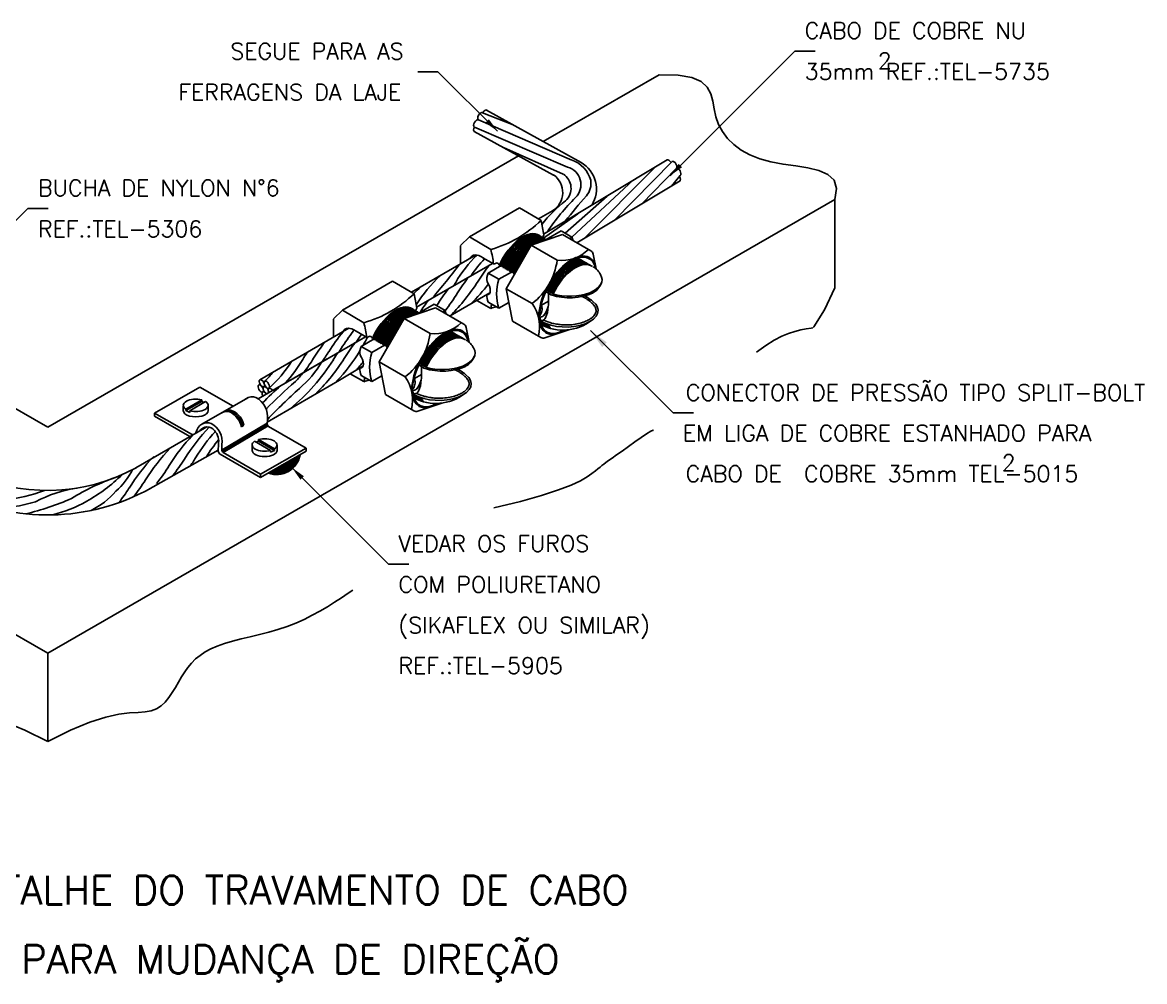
# Model space of a CAD drawing. Header units: millimetres. Extents: x -5862.7 to -5840.7, y -4626.3 to -4614.5.
# Drawn here: x -5854.52 to -5840.7, y -4626.27 to -4614.46 of the extents above; entities that cross this region are included whole.
import ezdxf
from ezdxf.enums import TextEntityAlignment as Align

# ---------------------------------------------------------------- set-up
doc = ezdxf.new("R2010")
doc.units = ezdxf.units.MM
doc.header["$LTSCALE"] = 10
doc.layers.add('Termotécnica', color=7, linetype='Continuous')
doc.styles.add('r140', font='romans.shx')
doc.styles.add('r80', font='romans.shx')

msp = doc.modelspace()

# ---------------------------------------------------------------- linework, layer by layer
at = {"layer": 'Termotécnica', "color": 2}
for p, q in [((-5846.542, -4616.348), (-5845.006, -4614.812)), ((-5845.006, -4614.812), (-5844.756, -4614.812)), ((-5849.399, -4615.066), (-5849.649, -4615.066)), ((-5848.665, -4615.8), (-5849.399, -4615.066)), ((-5848.102, -4615.926), (-5846.676, -4615.104)), ((-5847.638, -4616.185), (-5848.8, -4615.539)), ((-5847.975, -4616.339), (-5848.952, -4615.803)), ((-5854.204, -4619.444), (-5848.406, -4616.101)), ((-5848.098, -4617.065), (-5846.578, -4616.153)), ((-5847.688, -4617.172), (-5846.419, -4616.411)), ((-5855.983, -4618.285), (-5854.448, -4616.75)), ((-5854.448, -4616.75), (-5854.198, -4616.75)), ((-5854.204, -4622.228), (-5844.512, -4616.641)), ((-5849.013, -4617.101), (-5848.395, -4616.744)), ((-5848.395, -4616.744), (-5848.13, -4616.897)), ((-5844.512, -4616.641), (-5844.512, -4617.728)), ((-5848.162, -4616.879), (-5847.989, -4616.779)), ((-5849.121, -4617.207), (-5849.012, -4617.099)), ((-5849.013, -4617.101), (-5848.748, -4617.254)), ((-5848.097, -4617.078), (-5848.113, -4617.108)), ((-5847.689, -4617.171), (-5847.677, -4617.165)), ((-5849.121, -4617.209), (-5849.121, -4617.433)), ((-5849.725, -4617.782), (-5848.93, -4617.323)), ((-5849.662, -4617.966), (-5848.728, -4617.426)), ((-5848.845, -4617.359), (-5848.715, -4617.434)), ((-5848.652, -4617.432), (-5848.671, -4617.421)), ((-5848.644, -4617.45), (-5848.652, -4617.432)), ((-5848.626, -4617.446), (-5848.644, -4617.45)), ((-5848.618, -4617.465), (-5848.626, -4617.447)), ((-5848.601, -4617.462), (-5848.618, -4617.465)), ((-5848.593, -4617.48), (-5848.601, -4617.462)), ((-5848.575, -4617.477), (-5848.593, -4617.48)), ((-5848.567, -4617.495), (-5848.575, -4617.477)), ((-5848.55, -4617.492), (-5848.567, -4617.495)), ((-5848.542, -4617.51), (-5848.55, -4617.492)), ((-5848.524, -4617.507), (-5848.542, -4617.51)), ((-5848.516, -4617.525), (-5848.524, -4617.507)), ((-5848.498, -4617.521), (-5848.516, -4617.525)), ((-5848.49, -4617.54), (-5848.498, -4617.521)), ((-5848.473, -4617.536), (-5848.49, -4617.54)), ((-5848.465, -4617.554), (-5848.473, -4617.536)), ((-5848.452, -4617.552), (-5848.465, -4617.554)), ((-5850.576, -4618.004), (-5849.958, -4617.647)), ((-5849.958, -4617.647), (-5849.693, -4617.8)), ((-5849.249, -4618.073), (-5848.76, -4617.79)), ((-5848, -4617.816), (-5848.08, -4617.77)), ((-5848.061, -4617.765), (-5848.067, -4617.752)), ((-5848.043, -4617.762), (-5848.061, -4617.765)), ((-5848.035, -4617.779), (-5848.043, -4617.762)), ((-5848.018, -4617.776), (-5848.035, -4617.779)), ((-5848.009, -4617.793), (-5848.018, -4617.776)), ((-5847.992, -4617.791), (-5848.009, -4617.793)), ((-5847.985, -4617.802), (-5847.992, -4617.791)), ((-5850.684, -4618.109), (-5850.575, -4618.002)), ((-5850.576, -4618.004), (-5850.311, -4618.157)), ((-5849.66, -4617.98), (-5849.677, -4618.011)), ((-5848.919, -4617.882), (-5848.748, -4617.981)), ((-5850.685, -4618.112), (-5850.685, -4618.336)), ((-5848.127, -4618.141), (-5848.141, -4618.133)), ((-5848.088, -4618.131), (-5848.099, -4618.124)), ((-5851.593, -4618.86), (-5850.495, -4618.226)), ((-5850.408, -4618.261), (-5850.278, -4618.337)), ((-5847.521, -4618.255), (-5846.502, -4619.267)), ((-5851.217, -4618.863), (-5850.292, -4618.329)), ((-5850.215, -4618.334), (-5850.234, -4618.323)), ((-5850.207, -4618.352), (-5850.215, -4618.334)), ((-5850.189, -4618.349), (-5850.207, -4618.352)), ((-5850.181, -4618.367), (-5850.19, -4618.349)), ((-5850.164, -4618.364), (-5850.181, -4618.367)), ((-5850.156, -4618.382), (-5850.164, -4618.364)), ((-5850.139, -4618.379), (-5850.156, -4618.383)), ((-5850.13, -4618.398), (-5850.139, -4618.379)), ((-5850.113, -4618.395), (-5850.131, -4618.398)), ((-5850.105, -4618.413), (-5850.113, -4618.395)), ((-5850.088, -4618.41), (-5850.105, -4618.413)), ((-5850.079, -4618.427), (-5850.087, -4618.409)), ((-5850.062, -4618.424), (-5850.079, -4618.427)), ((-5850.054, -4618.442), (-5850.062, -4618.424)), ((-5854.204, -4619.444), (-5855.924, -4618.453)), ((-5850.036, -4618.439), (-5850.054, -4618.442)), ((-5850.028, -4618.457), (-5850.036, -4618.439)), ((-5850.016, -4618.455), (-5850.028, -4618.457)), ((-5851.615, -4619.093), (-5850.762, -4618.601)), ((-5850.61, -4618.865), (-5850.323, -4618.693)), ((-5849.564, -4618.719), (-5849.643, -4618.673)), ((-5849.624, -4618.668), (-5849.63, -4618.654)), ((-5849.607, -4618.664), (-5849.624, -4618.668)), ((-5849.598, -4618.682), (-5849.607, -4618.664)), ((-5849.581, -4618.679), (-5849.598, -4618.682)), ((-5849.572, -4618.696), (-5849.581, -4618.679)), ((-5849.555, -4618.694), (-5849.572, -4618.696)), ((-5849.548, -4618.705), (-5849.555, -4618.694)), ((-5850.479, -4618.786), (-5850.311, -4618.883)), ((-5851.501, -4619.38), (-5850.61, -4618.865)), ((-5854.204, -4622.228), (-5859.692, -4619.064)), ((-5852.504, -4619.221), (-5852.308, -4619.107)), ((-5852.308, -4619.107), (-5852.308, -4619.126)), ((-5849.69, -4619.044), (-5849.705, -4619.035)), ((-5849.651, -4619.034), (-5849.663, -4619.027)), ((-5852.535, -4619.175), (-5852.535, -4619.24)), ((-5852.504, -4619.239), (-5852.308, -4619.126)), ((-5852.504, -4619.221), (-5852.504, -4619.239)), ((-5852.504, -4619.239), (-5852.456, -4619.261)), ((-5852.456, -4619.242), (-5852.26, -4619.129)), ((-5852.456, -4619.242), (-5852.456, -4619.261)), ((-5852.308, -4619.126), (-5852.279, -4619.139)), ((-5852.229, -4619.175), (-5852.229, -4619.24)), ((-5846.502, -4619.267), (-5846.252, -4619.267)), ((-5852.247, -4619.441), (-5853.118, -4619.944)), ((-5851.789, -4619.419), (-5851.82, -4619.438)), ((-5851.688, -4619.663), (-5851.688, -4619.729)), ((-5851.46, -4619.731), (-5851.657, -4619.617)), ((-5851.609, -4619.615), (-5851.638, -4619.628)), ((-5851.411, -4619.71), (-5851.609, -4619.596)), ((-5851.609, -4619.596), (-5851.609, -4619.615)), ((-5851.411, -4619.729), (-5851.609, -4619.615)), ((-5851.38, -4619.663), (-5851.38, -4619.729)), ((-5852.105, -4619.728), (-5852.971, -4620.214)), ((-5851.411, -4619.729), (-5851.46, -4619.75)), ((-5851.46, -4619.731), (-5851.46, -4619.75)), ((-5851.411, -4619.71), (-5851.411, -4619.729)), ((-5851.199, -4619.94), (-5850.009, -4621.129)), ((-5850.009, -4621.129), (-5849.759, -4621.129)), ((-5854.204, -4622.228), (-5854.204, -4623.315))]:
    msp.add_line(p, q, dxfattribs=at)
at = {"layer": 'Termotécnica', "color": 1}
for p, q in [((-5847.749, -4616.154), (-5848.901, -4615.659)), ((-5848.475, -4615.719), (-5848.849, -4615.573)), ((-5847.803, -4616.24), (-5848.951, -4615.748)), ((-5847.856, -4616.328), (-5848.593, -4615.998)), ((-5846.516, -4616.171), (-5847.23, -4616.897)), ((-5846.725, -4616.241), (-5847.595, -4617.117)), ((-5846.466, -4616.257), (-5846.89, -4616.694)), ((-5846.416, -4616.343), (-5846.525, -4616.475)), ((-5846.992, -4616.397), (-5847.749, -4617.103)), ((-5847.316, -4616.6), (-5847.834, -4617.053)), ((-5847.676, -4616.816), (-5848.098, -4617.118)), ((-5848.068, -4617.134), (-5847.881, -4617.026)), ((-5847.749, -4617.103), (-5847.881, -4617.026)), ((-5847.865, -4617.07), (-5848.251, -4617.203)), ((-5847.517, -4617.271), (-5847.865, -4617.07)), ((-5847.749, -4617.103), (-5847.778, -4617.12)), ((-5848.251, -4617.203), (-5848.559, -4617.738)), ((-5847.931, -4617.388), (-5848.251, -4617.203)), ((-5847.451, -4617.494), (-5847.487, -4617.313)), ((-5848.623, -4617.454), (-5848.781, -4617.546)), ((-5848.649, -4617.622), (-5848.781, -4617.546)), ((-5848.493, -4617.533), (-5848.649, -4617.622)), ((-5848.482, -4618.139), (-5848.559, -4617.738)), ((-5848.24, -4617.922), (-5848.559, -4617.738)), ((-5848.037, -4617.795), (-5848.038, -4617.891)), ((-5849.429, -4617.972), (-5849.814, -4618.106)), ((-5849.631, -4618.037), (-5849.444, -4617.929)), ((-5849.312, -4618.005), (-5849.444, -4617.929)), ((-5849.08, -4618.173), (-5849.429, -4617.972)), ((-5849.312, -4618.005), (-5849.342, -4618.022)), ((-5848.649, -4617.98), (-5848.781, -4617.903)), ((-5848.526, -4617.909), (-5848.649, -4617.98)), ((-5848.126, -4617.942), (-5848.038, -4617.891)), ((-5849.814, -4618.106), (-5850.123, -4618.64)), ((-5849.495, -4618.291), (-5849.814, -4618.106)), ((-5848.134, -4618.34), (-5848.482, -4618.139)), ((-5848.14, -4618.089), (-5848.152, -4618.08)), ((-5849.015, -4618.396), (-5849.05, -4618.215)), ((-5847.787, -4618.243), (-5848.083, -4618.345)), ((-5850.186, -4618.357), (-5850.345, -4618.449)), ((-5850.212, -4618.525), (-5850.345, -4618.449)), ((-5850.057, -4618.435), (-5850.212, -4618.525)), ((-5849.803, -4618.825), (-5850.123, -4618.64)), ((-5850.046, -4619.041), (-5850.123, -4618.64)), ((-5849.601, -4618.697), (-5849.601, -4618.794)), ((-5850.212, -4618.882), (-5850.345, -4618.806)), ((-5850.09, -4618.812), (-5850.212, -4618.882)), ((-5849.689, -4618.845), (-5849.601, -4618.794)), ((-5849.697, -4619.242), (-5850.046, -4619.041)), ((-5849.703, -4618.992), (-5849.716, -4618.982)), ((-5849.351, -4619.146), (-5849.646, -4619.247)), ((-5851.502, -4619.395), (-5852.058, -4619.721)), ((-5851.5, -4619.411), (-5852.055, -4619.741)), ((-5851.491, -4619.428), (-5852.044, -4619.757)), ((-5851.82, -4619.438), (-5851.808, -4619.418)), ((-5851.808, -4619.418), (-5851.789, -4619.419))]:
    msp.add_line(p, q, dxfattribs=at)
at = {"layer": 'Termotécnica', "color": 3}
for p, q in [((-5852.333, -4618.949), (-5852.889, -4619.269)), ((-5852.333, -4618.949), (-5851.922, -4619.186)), ((-5851.741, -4619.081), (-5852.306, -4619.407)), ((-5852.889, -4619.269), (-5852.889, -4619.309)), ((-5852.453, -4619.56), (-5852.889, -4619.309)), ((-5852.434, -4619.531), (-5852.888, -4619.269)), ((-5851.499, -4619.351), (-5851.502, -4619.405)), ((-5851.024, -4619.701), (-5851.485, -4619.435)), ((-5852.103, -4619.659), (-5852.105, -4619.728)), ((-5852.062, -4619.658), (-5852.061, -4619.716)), ((-5851.583, -4620.063), (-5852.081, -4619.775)), ((-5851.583, -4620.023), (-5852.044, -4619.757)), ((-5851.024, -4619.701), (-5851.583, -4620.023)), ((-5851.024, -4619.74), (-5851.583, -4620.063)), ((-5851.024, -4619.701), (-5851.024, -4619.74)), ((-5851.583, -4620.023), (-5851.583, -4620.062))]:
    msp.add_line(p, q, dxfattribs=at)
at = {"layer": 'Termotécnica', "color": 2}
for points in [[(-5846.676, -4615.104), (-5846.443, -4615.107), (-5846.274, -4615.136), (-5846.158, -4615.187), (-5846.084, -4615.256), (-5846.04, -4615.338), (-5846.015, -4615.429), (-5845.998, -4615.525), (-5845.978, -4615.622), (-5845.945, -4615.715), (-5845.897, -4615.804), (-5845.834, -4615.887), (-5845.757, -4615.963), (-5845.665, -4616.031), (-5845.558, -4616.09), (-5845.436, -4616.139), (-5845.299, -4616.177), (-5845.149, -4616.205), (-5844.994, -4616.227), (-5844.843, -4616.251), (-5844.708, -4616.283), (-5844.597, -4616.331), (-5844.521, -4616.402), (-5844.49, -4616.503), (-5844.512, -4616.641)], [(-5844.778, -4618.217), (-5844.771, -4618.209), (-5844.638, -4617.999), (-5844.512, -4617.728)], [(-5844.782, -4618.22), (-5844.805, -4618.224), (-5844.866, -4618.234), (-5844.932, -4618.246), (-5845.004, -4618.264), (-5845.082, -4618.289), (-5845.167, -4618.324), (-5845.261, -4618.372), (-5845.364, -4618.436), (-5845.476, -4618.518)], [(-5848.712, -4620.435), (-5848.385, -4620.357), (-5848.123, -4620.284), (-5847.917, -4620.217), (-5847.76, -4620.156), (-5847.644, -4620.103), (-5847.561, -4620.055), (-5847.503, -4620.015), (-5847.461, -4619.982), (-5847.429, -4619.956), (-5847.404, -4619.935), (-5847.381, -4619.917), (-5847.357, -4619.899), (-5847.331, -4619.879), (-5847.298, -4619.855), (-5847.256, -4619.825), (-5847.201, -4619.786), (-5847.132, -4619.737), (-5847.054, -4619.682), (-5846.974, -4619.625), (-5846.897, -4619.572), (-5846.83, -4619.526), (-5846.779, -4619.494), (-5846.751, -4619.48), (-5846.752, -4619.488)], [(-5854.204, -4623.315), (-5853.922, -4623.174), (-5853.686, -4623.076), (-5853.489, -4623.014), (-5853.328, -4622.978), (-5853.197, -4622.961), (-5853.09, -4622.955), (-5853.003, -4622.95), (-5852.929, -4622.938), (-5852.865, -4622.913), (-5852.808, -4622.876), (-5852.758, -4622.828), (-5852.712, -4622.773), (-5852.671, -4622.712), (-5852.632, -4622.647), (-5852.594, -4622.582), (-5852.557, -4622.518), (-5852.518, -4622.457), (-5852.478, -4622.401), (-5852.433, -4622.348), (-5852.384, -4622.298), (-5852.329, -4622.253), (-5852.267, -4622.211), (-5852.197, -4622.173), (-5852.117, -4622.138), (-5852.027, -4622.107), (-5851.928, -4622.078), (-5851.822, -4622.051), (-5851.712, -4622.024), (-5851.598, -4621.996), (-5851.483, -4621.966), (-5851.369, -4621.934), (-5851.257, -4621.897), (-5851.15, -4621.855), (-5851.047, -4621.81), (-5850.948, -4621.76), (-5850.852, -4621.708), (-5850.761, -4621.654), (-5850.673, -4621.599), (-5850.587, -4621.544), (-5850.505, -4621.489), (-5850.447, -4621.451)], [(-5854.204, -4623.315), (-5854.487, -4623.174), (-5854.723, -4623.076)]]:
    msp.add_lwpolyline(points, dxfattribs=at)
at = {"layer": 'Termotécnica', "color": 1}
for centre, radius, start, end in [((-5847.877, -4616.504), 0.373, 15.8609, 69.8902), ((-5847.822, -4616.51), 0.374, 327.7107, 60.4364), ((-5848.127, -4616.554), 0.264, 301.4404, 54.8923), ((-5847.971, -4616.503), 0.21, 313.1512, 56.6387), ((-5847.863, -4616.456), 0.224, 314.7496, 74.6393), ((-5847.745, -4616.444), 0.23, 318.6709, 10.4481), ((-5845.668, -4618.645), 2.876, 135.1026, 145.9912), ((-5841.225, -4622.194), 8.463, 138.5878, 141.3243), ((-5846.89, -4617.885), 1.546, 127.3297, 142.6141), ((-5848.294, -4617.281), 0.574, 13.8536, 18.1051), ((-5847.88, -4616.913), 0.478, 263.8935, 314.4196), ((-5847.548, -4617.324), 0.0617, 10.8846, 60), ((-5859.611, -4609.303), 13.266, 319.866, 322.1631), ((-5847.836, -4618.441), 1.555, 134.1176, 149.8631), ((-5847.698, -4618.441), 1.555, 136.485, 146.3083), ((-5846.498, -4619.19), 2.861, 142.5428, 147.3042), ((-5848.746, -4617.273), 0.823, 307.9752, 352.0031), ((-5848.09, -4618.935), 1.867, 133.3901, 147.6201), ((-5846.75, -4619.335), 2.861, 142.5428, 147.3042), ((-5848.62, -4617.619), 0.177, 155.5864, 191.3137), ((-5848.551, -4618.853), 1.555, 132.9609, 137.3342), ((-5850.867, -4616.429), 2.307, 314.6647, 328.2103), ((-5850.494, -4616.906), 1.515, 328.2738, 330.1267), ((-5850.615, -4616.284), 2.307, 314.6647, 322.7987), ((-5848.103, -4617.801), 0.575, 161.8949, 198.1051), ((-5846.998, -4619.478), 2.861, 142.5428, 147.6254), ((-5851.119, -4616.575), 2.307, 321.5518, 328.2103), ((-5848.61, -4617.828), 0.187, 175.3313, 203.5925), ((-5847.245, -4619.621), 2.861, 142.5428, 146.2805), ((-5849.858, -4618.184), 0.574, 13.8536, 18.1051), ((-5848.624, -4618.204), 0.477, 345.499, 36.1918), ((-5848.249, -4617.99), 0.132, 317.1076, 21.3624), ((-5848.292, -4617.903), 0.255, 321.3212, 2.7333), ((-5848.324, -4617.97), 0.279, 332.7069, 1.9672), ((-5848.143, -4618.029), 0.0601, 273.0434, 328.3427), ((-5848.123, -4618.08), 0.0503, 270.1402, 338.8672), ((-5848.772, -4619.744), 2.324, 140.6074, 148.0944), ((-5846.283, -4621.324), 5.166, 143.6484, 146.5213), ((-5849.248, -4619.255), 1.555, 139.5621, 140.3065), ((-5849.444, -4617.815), 0.478, 263.8935, 314.4196), ((-5849.111, -4618.227), 0.0617, 10.8846, 60), ((-5848.523, -4620.139), 2.861, 142.5428, 147.3042), ((-5848.147, -4620.142), 2.861, 142.5428, 147.3042), ((-5846.141, -4621.309), 5.166, 144.3806, 145.6599), ((-5852.326, -4617.304), 2.302, 330.6066, 333.4539), ((-5850.31, -4618.176), 0.823, 307.9752, 352.0031), ((-5848.103, -4618.286), 0.0617, 240, 289.1154), ((-5849.542, -4619.511), 1.769, 146.0117, 149.3417), ((-5852.701, -4617.301), 2.302, 324.4914, 328.1717), ((-5849.166, -4619.515), 1.769, 146.0117, 149.3417), ((-5852.326, -4617.304), 2.302, 316.8478, 328.6585), ((-5851.905, -4617.72), 1.515, 328.2738, 330.1267), ((-5850.184, -4618.522), 0.177, 155.5864, 191.3137), ((-5849.666, -4618.704), 0.575, 161.8949, 198.1051), ((-5852.437, -4617.881), 1.445, 311.4044, 328.5956), ((-5852.618, -4617.679), 1.812, 317.7245, 329.117), ((-5852.842, -4617.256), 2.546, 309.7072, 327.8006), ((-5852.061, -4617.885), 1.445, 311.4044, 328.5956), ((-5852.891, -4617.378), 2.307, 323.0054, 328.2103), ((-5852.515, -4617.381), 2.307, 314.6647, 328.2103), ((-5851.529, -4617.724), 1.515, 317.7828, 323.0098), ((-5853.393, -4617.129), 2.556, 316.7715, 320.1887), ((-5853.017, -4617.132), 2.556, 316.7715, 320.1887), ((-5850.174, -4618.731), 0.187, 175.3313, 203.5925), ((-5850.188, -4619.106), 0.477, 345.499, 36.1918), ((-5849.856, -4618.806), 0.255, 321.3212, 2.7333), ((-5847.89, -4622.775), 5.162, 131.8776, 135.311), ((-5847.799, -4622.805), 5.162, 130.5456, 136.0468), ((-5847.411, -4623.159), 5.587, 131.4023, 137.0363), ((-5849.812, -4618.893), 0.132, 317.1076, 21.3624), ((-5849.707, -4618.932), 0.0601, 273.0434, 328.3427), ((-5849.887, -4618.873), 0.279, 332.7069, 1.9672), ((-5849.686, -4618.982), 0.0503, 270.1402, 338.8672), ((-5851.971, -4619.354), 0.104, 65.9941, 98.9204), ((-5849.666, -4619.189), 0.0617, 240, 289.1154), ((-5852.059, -4619.485), 0.26, 14.8294, 60.9363), ((-5850.515, -4621.078), 2.358, 136.1212, 148.2103), ((-5850.794, -4620.77), 1.852, 136.6244, 149.117), ((-5850.709, -4621.157), 2.353, 136.6378, 148.1717), ((-5850.98, -4620.563), 1.477, 139.3269, 149.3058), ((-5851.199, -4621.438), 2.358, 136.1212, 148.2103), ((-5850.996, -4621.336), 2.358, 136.1212, 148.2103), ((-5851.386, -4619.733), 0.294, 249.6486, 350.3514), ((-5851.386, -4619.733), 0.293, 249.7436, 350.2564), ((-5851.386, -4619.733), 0.293, 249.8391, 350.1609), ((-5851.386, -4619.733), 0.292, 249.9352, 350.0648), ((-5851.386, -4619.733), 0.291, 250.0317, 349.9682), ((-5851.386, -4619.733), 0.291, 250.1288, 349.8712), ((-5851.386, -4619.733), 0.29, 250.2265, 349.7735), ((-5851.386, -4619.733), 0.289, 250.4233, 349.5767), ((-5851.386, -4619.733), 0.29, 250.3246, 349.6754), ((-5851.386, -4619.733), 0.289, 250.5226, 349.4774), ((-5851.386, -4619.733), 0.287, 250.7227, 349.2773), ((-5851.386, -4619.733), 0.288, 250.6224, 349.3776), ((-5851.386, -4619.733), 0.287, 250.8236, 349.1764), ((-5851.386, -4619.733), 0.286, 251.0272, 348.9728), ((-5851.386, -4619.733), 0.286, 250.9251, 349.0749), ((-5851.386, -4619.733), 0.285, 251.1298, 348.8702), ((-5851.386, -4619.733), 0.284, 251.233, 348.7669), ((-5851.386, -4619.733), 0.284, 251.3369, 348.6631), ((-5851.386, -4619.733), 0.283, 251.4413, 348.5587), ((-5851.386, -4619.733), 0.283, 251.5463, 348.4537), ((-5851.386, -4619.733), 0.282, 251.6519, 348.3481), ((-5851.386, -4619.733), 0.281, 251.7582, 348.2418), ((-5851.386, -4619.733), 0.281, 251.865, 348.135), ((-5851.386, -4619.733), 0.28, 251.9725, 348.0275), ((-5851.386, -4619.733), 0.28, 252.0806, 347.9194), ((-5851.386, -4619.733), 0.279, 252.2988, 347.7012), ((-5851.386, -4619.733), 0.279, 252.1894, 347.8106), ((-5851.386, -4619.733), 0.278, 252.4089, 347.5911), ((-5851.386, -4619.733), 0.277, 252.5196, 347.4804), ((-5851.386, -4619.733), 0.277, 252.631, 347.369), ((-5851.386, -4619.733), 0.276, 252.743, 347.257), ((-5851.386, -4619.733), 0.276, 252.8558, 347.1442), ((-5851.386, -4619.733), 0.275, 252.9692, 347.0308), ((-5851.386, -4619.733), 0.274, 253.0833, 346.9167), ((-5851.386, -4619.733), 0.274, 253.1981, 346.8018), ((-5851.386, -4619.733), 0.273, 253.4299, 346.57), ((-5851.386, -4619.733), 0.273, 253.3137, 346.6863), ((-5851.386, -4619.733), 0.272, 253.5469, 346.4531), ((-5851.386, -4619.733), 0.271, 253.6646, 346.3353), ((-5851.386, -4619.733), 0.271, 253.7831, 346.2169), ((-5851.386, -4619.733), 0.27, 253.9023, 346.0977), ((-5851.386, -4619.733), 0.27, 254.0223, 345.9777), ((-5851.386, -4619.733), 0.269, 254.143, 345.857), ((-5851.386, -4619.733), 0.269, 254.2645, 345.7355), ((-5851.386, -4619.733), 0.268, 254.3868, 345.6132), ((-5851.386, -4619.733), 0.267, 254.6338, 345.3662), ((-5851.386, -4619.733), 0.267, 254.5099, 345.4901), ((-5851.386, -4619.733), 0.266, 254.7585, 345.2415), ((-5851.386, -4619.733), 0.266, 254.8841, 345.1159), ((-5851.386, -4619.733), 0.265, 255.0104, 344.9896), ((-5851.386, -4619.733), 0.264, 255.1376, 344.8624), ((-5851.386, -4619.733), 0.264, 255.2657, 344.7343), ((-5851.386, -4619.733), 0.263, 255.3946, 344.6054), ((-5851.386, -4619.733), 0.262, 255.6551, 344.3449), ((-5851.386, -4619.733), 0.263, 255.5244, 344.4756), ((-5851.386, -4619.733), 0.262, 255.7866, 344.2134), ((-5851.386, -4619.733), 0.261, 255.9191, 344.0809), ((-5851.386, -4619.733), 0.26, 256.0525, 343.9475), ((-5851.386, -4619.733), 0.26, 256.1868, 343.8132), ((-5851.386, -4619.733), 0.259, 256.322, 343.678), ((-5851.386, -4619.733), 0.258, 256.5954, 343.4046), ((-5851.386, -4619.733), 0.259, 256.4582, 343.5417), ((-5851.386, -4619.733), 0.257, 256.7335, 343.2664), ((-5854.725, -4618.66), 2.376, 321.5089, 328.0944), ((-5854.981, -4618.256), 2.924, 322.3559, 327.3042), ((-5853.939, -4618.897), 1.808, 325.0626, 329.3417), ((-5851.386, -4619.733), 0.257, 256.8727, 343.1273), ((-5851.386, -4619.733), 0.256, 257.1539, 342.846), ((-5851.386, -4619.733), 0.256, 257.1539, 342.846), ((-5851.386, -4619.733), 0.256, 257.0128, 342.9872), ((-5851.386, -4619.733), 0.255, 257.2961, 342.7039), ((-5851.386, -4619.733), 0.254, 257.4393, 342.5607), ((-5851.386, -4619.733), 0.254, 257.5836, 342.4164), ((-5851.386, -4619.733), 0.253, 257.7289, 342.2711), ((-5851.386, -4619.733), 0.253, 257.8753, 342.1246), ((-5851.386, -4619.733), 0.252, 258.0229, 341.9771), ((-5851.386, -4619.733), 0.252, 258.1715, 341.8285), ((-5851.386, -4619.733), 0.251, 258.3212, 341.6787), ((-5851.386, -4619.733), 0.25, 258.4722, 341.5278), ((-5851.386, -4619.733), 0.25, 258.6242, 341.3758), ((-5851.386, -4619.733), 0.249, 258.9319, 341.0681), ((-5851.386, -4619.733), 0.249, 258.7775, 341.2225), ((-5851.386, -4619.733), 0.248, 259.0876, 340.9124), ((-5851.386, -4619.733), 0.247, 259.2444, 340.7555), ((-5851.386, -4619.733), 0.247, 259.4026, 340.5974), ((-5851.386, -4619.733), 0.246, 259.562, 340.438), ((-5851.386, -4619.733), 0.246, 259.7227, 340.2773), ((-5851.386, -4619.733), 0.245, 259.8847, 340.1153), ((-5851.386, -4619.733), 0.245, 260.048, 339.952), ((-5851.386, -4619.733), 0.244, 260.2126, 339.7873), ((-5851.386, -4619.733), 0.243, 260.3787, 339.6213), ((-5851.386, -4619.733), 0.243, 260.5461, 339.4539), ((-5851.386, -4619.733), 0.242, 260.7149, 339.285), ((-5851.386, -4619.733), 0.242, 260.8852, 339.1148), ((-5851.386, -4619.733), 0.241, 261.0569, 338.9431), ((-5851.386, -4619.733), 0.24, 261.4049, 338.5951), ((-5851.386, -4619.733), 0.24, 261.2301, 338.7698), ((-5851.386, -4619.733), 0.239, 261.5811, 338.4189), ((-5851.386, -4619.733), 0.239, 261.7589, 338.2411), ((-5851.386, -4619.733), 0.238, 261.9383, 338.0617), ((-5851.386, -4619.733), 0.237, 262.1193, 337.8807), ((-5851.386, -4619.733), 0.237, 262.3019, 337.6981), ((-5851.386, -4619.733), 0.236, 262.4862, 337.5138), ((-5851.386, -4619.733), 0.236, 262.6722, 337.3278), ((-5851.386, -4619.733), 0.235, 262.86, 337.14), ((-5851.386, -4619.733), 0.235, 263.0495, 336.9505), ((-5851.386, -4619.733), 0.234, 263.2407, 336.7592), ((-5851.386, -4619.733), 0.233, 263.6288, 336.3712), ((-5851.386, -4619.733), 0.233, 263.4339, 336.5661), ((-5851.386, -4619.733), 0.232, 263.8257, 336.1743), ((-5851.386, -4619.733), 0.232, 264.0245, 335.9755), ((-5851.386, -4619.733), 0.231, 264.2253, 335.7747), ((-5851.386, -4619.733), 0.23, 264.4281, 335.5719), ((-5851.386, -4619.733), 0.23, 264.6329, 335.3671), ((-5851.386, -4619.733), 0.229, 264.8398, 335.1602), ((-5851.386, -4619.733), 0.229, 265.0489, 334.9511), ((-5851.386, -4619.733), 0.228, 265.2601, 334.7399), ((-5851.386, -4619.733), 0.228, 265.4736, 334.5264), ((-5851.386, -4619.733), 0.227, 265.6893, 334.3107), ((-5851.386, -4619.733), 0.226, 265.9074, 334.0926), ((-5851.386, -4619.733), 0.226, 266.1278, 333.8722), ((-5851.386, -4619.733), 0.225, 266.3507, 333.6493), ((-5851.386, -4619.733), 0.225, 266.5761, 333.4239), ((-5851.386, -4619.733), 0.224, 266.804, 333.196), ((-5851.386, -4619.733), 0.223, 267.0344, 332.9655), ((-5851.386, -4619.733), 0.223, 267.2676, 332.7324), ((-5851.386, -4619.733), 0.222, 267.5035, 332.4965), ((-5851.386, -4619.733), 0.222, 267.7422, 332.2578), ((-5851.386, -4619.733), 0.221, 267.9837, 332.0163), ((-5851.386, -4619.733), 0.22, 268.2282, 331.7718), ((-5851.386, -4619.733), 0.22, 268.4757, 331.5243), ((-5851.386, -4619.733), 0.219, 268.7263, 331.2737), ((-5851.386, -4619.733), 0.219, 268.9801, 331.0199), ((-5851.386, -4619.733), 0.218, 269.2371, 330.7629), ((-5851.386, -4619.733), 0.218, 269.4975, 330.5025), ((-5851.386, -4619.733), 0.217, 269.7613, 330.2387), ((-5851.386, -4619.733), 0.216, 270.0287, 329.9713), ((-5851.386, -4619.733), 0.216, 270.2997, 329.7003), ((-5851.386, -4619.733), 0.215, 270.5745, 329.4255), ((-5851.386, -4619.733), 0.215, 270.8532, 329.1468), ((-5851.386, -4619.733), 0.214, 271.1358, 328.8642), ((-5851.386, -4619.733), 0.213, 271.4226, 328.5774), ((-5851.386, -4619.733), 0.213, 271.7137, 328.2863), ((-5851.386, -4619.733), 0.212, 272.0091, 327.9909), ((-5851.386, -4619.733), 0.212, 272.3092, 327.6908), ((-5851.386, -4619.733), 0.211, 272.6139, 327.3861), ((-5851.386, -4619.733), 0.211, 272.9235, 327.0765), ((-5851.386, -4619.733), 0.21, 273.2382, 326.7618), ((-5851.386, -4619.733), 0.209, 273.5581, 326.4419), ((-5851.386, -4619.733), 0.209, 273.8835, 326.1165), ((-5851.386, -4619.733), 0.208, 274.2146, 325.7854), ((-5851.386, -4619.733), 0.208, 274.5516, 325.4484), ((-5851.386, -4619.733), 0.207, 274.8947, 325.1052), ((-5851.386, -4619.733), 0.206, 275.2443, 324.7557), ((-5851.386, -4619.733), 0.206, 275.6006, 324.3994), ((-5851.386, -4619.733), 0.205, 275.964, 324.036), ((-5851.386, -4619.733), 0.205, 276.3347, 323.6653), ((-5851.386, -4619.733), 0.204, 276.7131, 323.2869), ((-5851.386, -4619.733), 0.203, 277.0997, 322.9003), ((-5851.386, -4619.733), 0.203, 277.4948, 322.5052), ((-5851.386, -4619.733), 0.202, 277.899, 322.101), ((-5851.386, -4619.733), 0.202, 278.3127, 321.6873), ((-5851.386, -4619.733), 0.201, 278.7366, 321.2634), ((-5851.386, -4619.733), 0.201, 279.1712, 320.8288), ((-5851.386, -4619.733), 0.2, 279.6173, 320.3827), ((-5851.386, -4619.733), 0.199, 280.0757, 319.9243), ((-5851.386, -4619.733), 0.199, 280.5472, 319.4528), ((-5851.386, -4619.733), 0.198, 281.0329, 318.9671), ((-5851.386, -4619.733), 0.198, 281.5338, 318.4662), ((-5851.386, -4619.733), 0.197, 282.0513, 317.9487), ((-5851.386, -4619.733), 0.196, 282.5869, 317.4131), ((-5851.386, -4619.733), 0.196, 283.1423, 316.8577), ((-5851.386, -4619.733), 0.195, 283.7195, 316.2804), ((-5851.386, -4619.733), 0.195, 284.3211, 315.6789), ((-5851.386, -4619.733), 0.194, 284.9499, 315.05), ((-5851.386, -4619.733), 0.194, 285.6096, 314.3904), ((-5851.386, -4619.733), 0.193, 286.3046, 313.6954), ((-5851.386, -4619.733), 0.192, 287.0407, 312.9593), ((-5851.386, -4619.733), 0.192, 287.8252, 312.1748), ((-5851.386, -4619.733), 0.191, 288.6684, 311.3316), ((-5851.386, -4619.733), 0.191, 289.5845, 310.4155), ((-5851.386, -4619.733), 0.19, 290.5948, 309.4052), ((-5851.386, -4619.733), 0.189, 291.7338, 308.2662), ((-5851.386, -4619.733), 0.189, 293.0647, 306.9353), ((-5851.386, -4619.733), 0.188, 294.7311, 305.2688), ((-5851.386, -4619.733), 0.188, 297.2949, 302.7051), ((-5852.445, -4622.703), 2.798, 109.1103, 121.6513), ((-5854.737, -4618.555), 2.066, 299.3737, 314.4691), ((-5853.924, -4619.596), 0.847, 311.3086, 334.0322), ((-5853.608, -4621.765), 1.589, 98.431, 117.9795), ((-5855.665, -4618.616), 2.924, 323.1222, 327.3042), ((-5855.462, -4618.514), 2.924, 322.3559, 327.3042), ((-5854.872, -4618.616), 1.724, 274.6392, 291.3267), ((-5855.085, -4617.755), 2.821, 282.4881, 294.5488), ((-5854.526, -4618.957), 1.611, 283.7193, 299.8474), ((-5854.109, -4619.583), 0.988, 296.3636, 318.8571), ((-5854.812, -4618.921), 1.512, 266.9001, 287.6606)]:
    msp.add_arc(centre, radius, start, end, dxfattribs=at)
at = {"layer": 'Termotécnica', "color": 2}
for centre, radius, start, end in [((-5849.145, -4615.853), 1.457, 285.8241, 314.1759), ((-5849.593, -4617.26), 1.507, 6.9569, 13.9344), ((-5850.212, -4617.617), 1.508, 6.984, 13.9344), ((-5849.112, -4616.031), 1.458, 285.8241, 287.6369), ((-5847.604, -4617.667), 0.229, 26.4242, 59.497), ((-5847.601, -4617.589), 0.228, 297.3192, 339.4448), ((-5850.709, -4616.755), 1.457, 285.8241, 314.1759), ((-5851.156, -4618.163), 1.507, 6.984, 13.9344), ((-5847.875, -4618.328), 0.555, 47.8924, 63.0928), ((-5847.836, -4618.276), 0.512, 46.866, 61.3786), ((-5850.212, -4617.617), 1.508, 346.0656, 348.0801), ((-5849.146, -4616.578), 1.458, 285.8241, 288.5405), ((-5847.86, -4617.663), 0.585, 242.6705, 306.7217), ((-5851.775, -4618.52), 1.508, 6.984, 13.9344), ((-5850.676, -4616.934), 1.458, 285.8241, 287.6369), ((-5849.167, -4618.569), 0.229, 26.4242, 59.497), ((-5849.165, -4618.491), 0.228, 297.3192, 339.4448), ((-5851.775, -4618.52), 1.508, 346.0656, 348.0801), ((-5849.439, -4619.231), 0.555, 47.8924, 63.0928), ((-5849.399, -4619.179), 0.512, 46.866, 61.3786), ((-5850.709, -4617.481), 1.458, 285.8241, 288.5405), ((-5849.424, -4618.566), 0.585, 242.6705, 306.7217), ((-5852.002, -4619.372), 0.122, 65.9941, 124.2968), ((-5851.973, -4619.364), 0.13, 65.9941, 124.2968), ((-5852.052, -4619.481), 0.271, 13.248, 60.7267), ((-5852.09, -4619.503), 0.278, 13.5658, 60.9363), ((-5854.204, -4617.966), 2.257, 243.0927, 298.7905), ((-5854.204, -4617.912), 2.612, 243.3341, 298.7905)]:
    msp.add_arc(centre, radius, start, end, dxfattribs=at)
at = {"layer": 'Termotécnica', "color": 3}
for centre, radius, start, end in [((-5851.686, -4619.203), 0.134, 69.957, 125.9172), ((-5851.775, -4619.32), 0.278, 353.5356, 60.9363), ((-5852.239, -4619.528), 0.139, 69.5122, 168.4523), ((-5852.419, -4619.489), 0.0449, 312.6409, 345.727), ((-5852.241, -4619.553), 0.112, 37.7373, 146.5255), ((-5852.304, -4619.617), 0.246, 350.4995, 63.1737), ((-5852.299, -4619.62), 0.2, 348.5836, 42.6166), ((-5851.451, -4619.396), 0.0513, 176.3853, 228.1889), ((-5852.419, -4619.489), 0.0449, 249.5255, 287.3591), ((-5852.058, -4619.734), 0.0466, 173.3076, 241.5048), ((-5852.009, -4619.719), 0.0513, 176.3853, 228.1889)]:
    msp.add_arc(centre, radius, start, end, dxfattribs=at)
at = {"layer": 'Termotécnica', "color": 2}
for centre, major_axis, ratio, start_param, end_param in [((-5848.926, -4615.703), (-0.0255, -0.0442), 0.509483, 3.143946, 6.283185), ((-5848.876, -4615.616), (-0.0255, -0.0442), 0.509483, 3.141593, 6.283185), ((-5848.825, -4615.583), (-0.0255, -0.0442), 0.509483, 3.141593, 4.783167), ((-5848.927, -4615.759), (-0.0255, -0.0442), 0.509483, 4.765756, 6.283185), ((-5846.553, -4616.196), (-0.025, 0.0433), 0.509483, 4.765756, 6.283185), ((-5846.491, -4616.214), (-0.025, 0.0433), 0.509483, 3.143946, 6.283185), ((-5846.441, -4616.3), (-0.025, 0.0433), 0.509483, 3.141593, 6.283185), ((-5846.448, -4616.37), (-0.025, 0.0433), 0.509483, 3.141593, 4.726313), ((-5848.844, -4617.562), (-0.132, 0.229), 0.509483, 5.438574, 6.617471), ((-5847.806, -4617.832), (0.268, 0.464), 0.500279, -0.498152, 1.725871), ((-5847.777, -4617.629), (0.398, 0.002), 0.509483, 4.157937, 6.597026), ((-5847.776, -4617.63), (0.415, 0.002), 0.529306, 4.139289, 5.448871), ((-5847.825, -4618.008), (0.398, 0.002), 0.509483, -2.437266, 0.576951), ((-5847.792, -4617.808), (-0.268, -0.464), 0.500279, -0.592139, 0.710524), ((-5850.408, -4618.464), (-0.132, 0.229), 0.509483, 5.438574, 6.617471), ((-5849.37, -4618.735), (0.268, 0.464), 0.500279, -0.498152, 1.725871), ((-5849.34, -4618.532), (0.398, 0.002), 0.509483, 4.157937, 6.597026), ((-5849.339, -4618.533), (0.415, 0.002), 0.529306, 4.139289, 5.448871), ((-5849.388, -4618.911), (0.398, 0.002), 0.509483, -2.437266, 0.576951), ((-5851.518, -4618.989), (-0.0247, 0.0428), 0.510041, 3.752178, 8.870072), ((-5851.456, -4619.008), (0.025, -0.0432), 0.515965, 1.683903, 4.581854), ((-5852.382, -4619.175), (-0.153, 0), 0.500279, 4.209434, 6.927858), ((-5851.531, -4619.053), (-0.0247, 0.0428), 0.522975, 4.877086, 7.69113), ((-5849.356, -4618.711), (-0.268, -0.464), 0.500279, -0.592139, 0.710524), ((-5852.382, -4619.24), (-0.153, 0), 0.500279, 0, 3.141593), ((-5852.382, -4619.175), (-0.153, 0), 0.500279, 1.067604, 3.786429), ((-5851.534, -4619.663), (0.154, 0), 0.500279, 2.496756, 5.215581), ((-5851.534, -4619.663), (0.154, 0), 0.500279, -0.644673, 2.073751), ((-5851.534, -4619.729), (0.154, 0), 0.500279, 3.141593, 6.283185)]:
    msp.add_ellipse(centre, major_axis=major_axis, ratio=ratio, start_param=start_param, end_param=end_param, dxfattribs=at)
at = {"layer": 'Termotécnica', "color": 1}
for centre, major_axis, ratio, start_param, end_param in [((-5848.394, -4617.475), (0.23, 0.399), 0.509483, -0.069099, 1.793729), ((-5848.382, -4617.483), (0.23, 0.399), 0.509483, -0.066887, 1.769836), ((-5848.369, -4617.491), (0.23, 0.399), 0.509483, 0.000834, 1.792129), ((-5848.356, -4617.498), (0.23, 0.399), 0.509483, -0.059235, 1.769943), ((-5848.343, -4617.506), (0.23, 0.399), 0.509483, 0.000081, 1.792977), ((-5848.331, -4617.513), (0.23, 0.399), 0.509483, 0.069442, 1.769727), ((-5848.318, -4617.521), (0.23, 0.399), 0.509483, 0.000081, 1.792977), ((-5848.305, -4617.528), (0.23, 0.399), 0.509483, 0.069442, 1.769727), ((-5848.292, -4617.536), (0.23, 0.399), 0.509483, 0.000081, 1.792977), ((-5848.28, -4617.543), (0.23, 0.399), 0.509483, 0.069442, 1.769727), ((-5848.267, -4617.55), (0.23, 0.399), 0.509483, 0.159074, 1.793724), ((-5848.254, -4617.558), (0.23, 0.399), 0.509483, 0.259192, 1.76988), ((-5848.241, -4617.565), (0.23, 0.399), 0.509483, 0.941317, 1.792524), ((-5848.228, -4617.573), (0.23, 0.399), 0.509483, 1.054898, 1.770095), ((-5847.803, -4617.818), (-0.268, -0.464), 0.500279, -3.678206, 0.756013), ((-5848.216, -4617.583), (0.23, 0.399), 0.509483, 1.207524, 1.787348), ((-5847.821, -4617.811), (0.23, 0.399), 0.509483, -0.069442, 1.74457), ((-5847.808, -4617.818), (0.23, 0.399), 0.509483, -0.069442, 1.721827), ((-5847.795, -4617.825), (0.23, 0.399), 0.509483, -0.069442, 1.745409), ((-5847.782, -4617.833), (0.23, 0.399), 0.509483, -0.069442, 1.720495), ((-5847.77, -4617.84), (0.23, 0.399), 0.509483, -0.069442, 1.742476), ((-5847.757, -4617.848), (0.23, 0.399), 0.509483, -0.069442, 1.726452), ((-5847.744, -4617.855), (0.23, 0.399), 0.509483, -0.080951, 1.732748), ((-5847.834, -4617.803), (0.23, 0.399), 0.509483, -0.069442, 0.949973), ((-5847.846, -4617.796), (0.23, 0.399), 0.509483, -0.069442, 0.546266), ((-5847.86, -4617.791), (0.23, 0.399), 0.509483, -0.069442, 0.386689), ((-5847.872, -4617.781), (0.23, 0.399), 0.509483, -0.050881, 0.23141), ((-5847.885, -4617.774), (0.23, 0.399), 0.509483, -0.063361, 0.132148), ((-5847.898, -4617.766), (0.23, 0.399), 0.509483, -0.084808, 0.063993), ((-5848.838, -4617.701), (-0.062, 0.108), 0.509483, 2.820425, 4.869091), ((-5847.794, -4617.819), (0.268, 0.464), 0.500279, 1.758319, 2.412877), ((-5849.958, -4618.378), (0.23, 0.399), 0.509483, -0.069099, 1.793729), ((-5849.945, -4618.386), (0.23, 0.399), 0.509483, -0.066887, 1.769836), ((-5849.932, -4618.393), (0.23, 0.399), 0.509483, 0.000834, 1.792129), ((-5849.92, -4618.401), (0.23, 0.399), 0.509483, -0.059235, 1.769943), ((-5849.907, -4618.408), (0.23, 0.399), 0.509483, 0.000081, 1.792977), ((-5849.894, -4618.416), (0.23, 0.399), 0.509483, 0.069442, 1.769727), ((-5849.881, -4618.423), (0.23, 0.399), 0.509483, 0.000081, 1.792977), ((-5849.868, -4618.431), (0.23, 0.399), 0.509483, 0.069442, 1.769727), ((-5849.856, -4618.439), (0.23, 0.399), 0.509483, 0.000081, 1.792977), ((-5849.843, -4618.446), (0.23, 0.399), 0.509483, 0.069442, 1.769727), ((-5849.83, -4618.453), (0.23, 0.399), 0.509483, 0.159074, 1.793724), ((-5849.817, -4618.461), (0.23, 0.399), 0.509483, 0.259192, 1.76988), ((-5849.804, -4618.468), (0.23, 0.399), 0.509483, 0.941317, 1.792524), ((-5848.106, -4618.064), (0.0408, 0.0522), 0.509483, 2.225509, 3.37668), ((-5848.094, -4618.074), (0.0408, 0.0522), 0.509483, 2.225509, 3.514547), ((-5847.851, -4617.811), (0.23, 0.399), 0.509483, 2.755729, 3.035473), ((-5847.845, -4617.812), (0.23, 0.399), 0.509483, 2.750518, 3.049868), ((-5847.832, -4617.82), (0.23, 0.399), 0.509483, 2.748319, 3.029066), ((-5847.827, -4617.821), (0.23, 0.399), 0.509483, 2.754666, 3.049868), ((-5849.792, -4618.475), (0.23, 0.399), 0.509483, 1.054898, 1.770095), ((-5849.78, -4618.485), (0.23, 0.399), 0.509483, 1.207524, 1.787348), ((-5849.367, -4618.721), (-0.268, -0.464), 0.500279, -3.678206, 0.756013), ((-5849.384, -4618.713), (0.23, 0.399), 0.509483, -0.069442, 1.74457), ((-5849.371, -4618.721), (0.23, 0.399), 0.509483, -0.069442, 1.721827), ((-5849.397, -4618.706), (0.23, 0.399), 0.509483, -0.069442, 0.949973), ((-5849.41, -4618.699), (0.23, 0.399), 0.509483, -0.069442, 0.546266), ((-5849.424, -4618.694), (0.23, 0.399), 0.509483, -0.069442, 0.386689), ((-5849.436, -4618.684), (0.23, 0.399), 0.509483, -0.050881, 0.23141), ((-5849.448, -4618.676), (0.23, 0.399), 0.509483, -0.063361, 0.132148), ((-5849.461, -4618.669), (0.23, 0.399), 0.509483, -0.084808, 0.063993), ((-5847.864, -4617.804), (0.23, 0.399), 0.509483, 2.903189, 3.049868), ((-5847.87, -4617.802), (0.23, 0.399), 0.509483, 2.965674, 3.046744), ((-5847.815, -4617.828), (0.23, 0.399), 0.509483, 2.749818, 3.007121), ((-5847.813, -4617.825), (0.23, 0.399), 0.509483, 2.770883, 3.049868), ((-5847.801, -4617.832), (0.23, 0.399), 0.509483, 2.767564, 3.020551), ((-5847.798, -4617.831), (0.23, 0.399), 0.509483, 2.77827, 3.049868), ((-5847.785, -4617.839), (0.23, 0.399), 0.509483, 2.76593, 3.012858), ((-5847.784, -4617.836), (0.23, 0.399), 0.509483, 2.779602, 3.049868), ((-5847.771, -4617.844), (0.23, 0.399), 0.509483, 2.77085, 3.007121), ((-5847.77, -4617.84), (0.23, 0.399), 0.509483, 2.78885, 3.049868), ((-5847.757, -4617.848), (0.23, 0.399), 0.509483, 2.77085, 3.007121), ((-5849.359, -4618.728), (0.23, 0.399), 0.509483, -0.069442, 1.745409), ((-5849.346, -4618.735), (0.23, 0.399), 0.509483, -0.069442, 1.720495), ((-5849.333, -4618.743), (0.23, 0.399), 0.509483, -0.069442, 1.742476), ((-5849.32, -4618.75), (0.23, 0.399), 0.509483, -0.069442, 1.726452), ((-5849.307, -4618.758), (0.23, 0.399), 0.509483, -0.080951, 1.732748), ((-5850.401, -4618.604), (-0.062, 0.108), 0.509483, 2.820425, 4.869091), ((-5849.358, -4618.722), (0.268, 0.464), 0.500279, 1.758319, 2.412877), ((-5849.67, -4618.967), (0.0408, 0.0522), 0.509483, 2.225509, 3.37668), ((-5849.658, -4618.976), (0.0408, 0.0522), 0.509483, 2.225509, 3.514547), ((-5849.414, -4618.714), (0.23, 0.399), 0.509483, 2.755729, 3.035473), ((-5849.408, -4618.715), (0.23, 0.399), 0.509483, 2.750518, 3.049868), ((-5849.427, -4618.707), (0.23, 0.399), 0.509483, 2.903189, 3.049868), ((-5849.433, -4618.704), (0.23, 0.399), 0.509483, 2.965674, 3.046744), ((-5849.396, -4618.722), (0.23, 0.399), 0.509483, 2.748319, 3.029066), ((-5849.391, -4618.723), (0.23, 0.399), 0.509483, 2.754666, 3.049868), ((-5849.378, -4618.731), (0.23, 0.399), 0.509483, 2.749818, 3.007121), ((-5849.377, -4618.728), (0.23, 0.399), 0.509483, 2.770883, 3.049868), ((-5849.364, -4618.735), (0.23, 0.399), 0.509483, 2.767564, 3.020551), ((-5849.361, -4618.734), (0.23, 0.399), 0.509483, 2.77827, 3.049868), ((-5849.348, -4618.741), (0.23, 0.399), 0.509483, 2.76593, 3.012858), ((-5849.347, -4618.739), (0.23, 0.399), 0.509483, 2.779602, 3.049868), ((-5849.334, -4618.746), (0.23, 0.399), 0.509483, 2.77085, 3.007121), ((-5849.333, -4618.743), (0.23, 0.399), 0.509483, 2.78885, 3.049868), ((-5849.32, -4618.75), (0.23, 0.399), 0.509483, 2.77085, 3.007121)]:
    msp.add_ellipse(centre, major_axis=major_axis, ratio=ratio, start_param=start_param, end_param=end_param, dxfattribs=at)
at = {"layer": 'Termotécnica', "color": 2}
for centre in [(-5851.581, -4618.967), (-5851.568, -4618.903), (-5851.506, -4618.922)]:
    msp.add_ellipse(centre, major_axis=(-0.025, 0.0432), ratio=0.509483, dxfattribs=at)
for points in [[(-5848.088, -4618.131), (-5848.023, -4618.156), (-5847.986, -4618.166), (-5847.922, -4618.177), (-5847.865, -4618.186), (-5847.774, -4618.185), (-5847.688, -4618.174), (-5847.612, -4618.154), (-5847.553, -4618.128), (-5847.509, -4618.101), (-5847.481, -4618.075), (-5847.463, -4618.05), (-5847.454, -4618.028), (-5847.452, -4618.007), (-5847.455, -4617.985), (-5847.464, -4617.963), (-5847.481, -4617.939), (-5847.488, -4617.93), (-5847.498, -4617.92), (-5847.503, -4617.916)], [(-5849.651, -4619.034), (-5849.586, -4619.059), (-5849.55, -4619.068), (-5849.486, -4619.08), (-5849.428, -4619.089), (-5849.337, -4619.088), (-5849.251, -4619.076), (-5849.176, -4619.056), (-5849.116, -4619.031), (-5849.073, -4619.004), (-5849.044, -4618.977), (-5849.027, -4618.953), (-5849.018, -4618.93), (-5849.015, -4618.909), (-5849.018, -4618.888), (-5849.027, -4618.866), (-5849.044, -4618.842), (-5849.052, -4618.832), (-5849.062, -4618.823), (-5849.067, -4618.819)]]:
    msp.add_open_spline(points, degree=3, knots=[3.942773, 3.942773, 3.942773, 3.942773, 4.152047, 4.373331, 4.607258, 4.841184, 5.075111, 5.298225, 5.504103, 5.689757, 5.855803, 6.005181, 6.14422, 6.28326, 6.422299, 6.561339, 6.707536, 6.872139, 7.036742, 7.036742, 7.036742, 7.036742], dxfattribs=at)
for points in [[(-5848.814, -4615.695), (-5848.772, -4615.652), (-5848.665, -4615.8)], [(-5846.393, -4616.242), (-5846.435, -4616.2), (-5846.542, -4616.348)], [(-5847.378, -4618.456), (-5847.321, -4618.399), (-5847.521, -4618.255)], [(-5851.093, -4620.089), (-5851.051, -4620.047), (-5851.199, -4619.94)]]:
    msp.add_solid(points, dxfattribs=at)

# ---------------------------------------------------------------- texts
at = {"layer": 'Termotécnica', "color": 2, "style": 'r80'}
for s, p in [('CABO DE COBRE NU', (-5844.883, -4614.56)), ('SEGUE PARA AS ', (-5851.956, -4614.814)), ('35mm REF.:TEL-5735', (-5844.882, -4615.064)), ('FERRAGENS DA LAJE', (-5852.594, -4615.318)), ('BUCHA DE NYLON N%%d6', (-5854.324, -4616.497)), ('REF.:TEL-5306', (-5854.324, -4617.002)), ('2', (-5842.458, -4619.881)), ('VEDAR OS FUROS', (-5849.886, -4620.877)), ('COM POLIURETANO', (-5849.885, -4621.381)), ('(SIKAFLEX OU SIMILAR) ', (-5849.885, -4621.881)), ('REF.:TEL-5905', (-5849.885, -4622.379))]:
    msp.add_text(s, height=0.2, dxfattribs=at).set_placement(p, align=Align.MIDDLE_LEFT)
for s, p in [('2', (-5843.983, -4615.033)), ('CONECTOR DE PRESSÃO TIPO SPLIT-BOLT', (-5846.347, -4619.118)), (' EM LIGA DE COBRE ESTANHADO PARA', (-5846.521, -4619.617)), ('CABO DE  COBRE 35mm TEL-5015', (-5846.349, -4620.117))]:
    msp.add_text(s, height=0.2, dxfattribs=at).set_placement(p)
at = {"layer": 'Termotécnica', "color": 5, "style": 'r140'}
for s, p in [('DETALHE DO TRAVAMENTO DE CABO', (-5851.216, -4625.424)), ('PARA MUDANÇA DE DIREÇÃO', (-5851.216, -4626.275))]:
    msp.add_text(s, height=0.35, dxfattribs=at).set_placement(p, align=Align.BOTTOM_CENTER)

doc.saveas('drawing.dxf')
